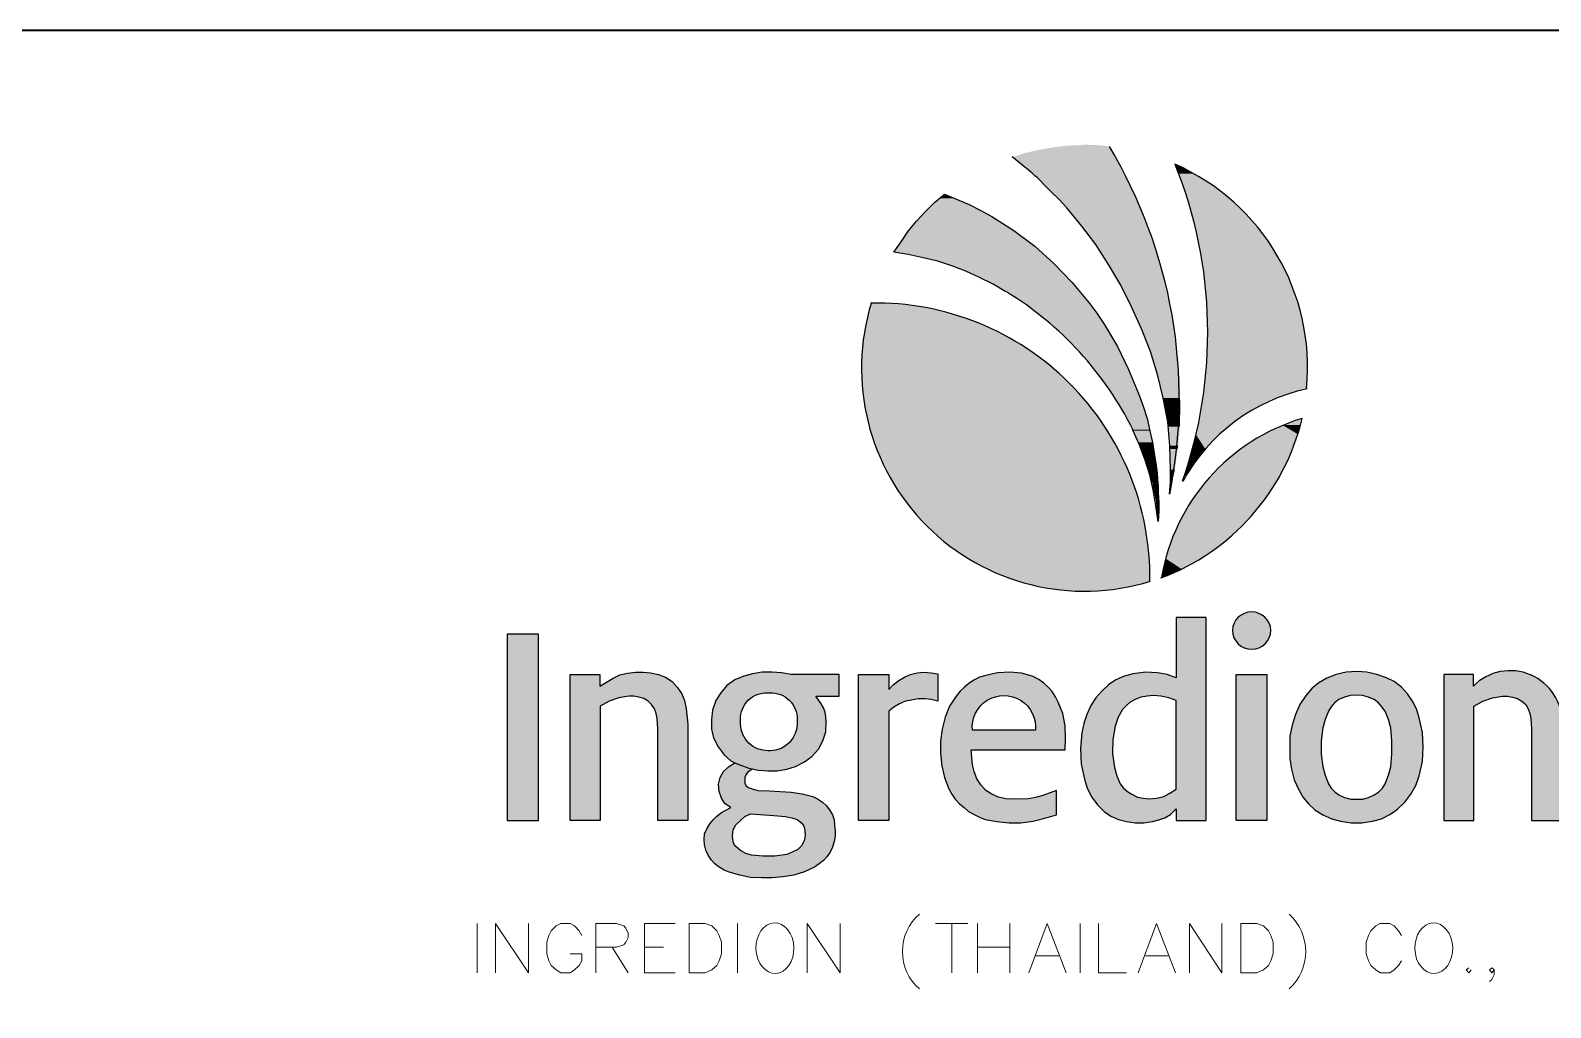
# Model space of a CAD drawing. Header units: millimetres. Extents: x 0 to 1031, y 0 to 726.
# Drawn here: x 300.3 to 600.7, y 533.1 to 726.2 of the extents above; entities that cross this region are included whole.
import ezdxf

# ---------------------------------------------------------------- set-up
doc = ezdxf.new("R2010")
doc.units = ezdxf.units.MM
doc.header["$LTSCALE"] = 6
doc.layers.add('PDF_Geometry', color=7, linetype='Continuous')
doc.layers.add('PDF_Solid Fills', color=7, linetype='Continuous', true_color=0xffffff)

msp = doc.modelspace()

# ---------------------------------------------------------------- hatches: boundary and pattern name
at = {"linetype": 'ByBlock'}
h = msp.add_hatch(color=0, dxfattribs=at)
h.dxf.hatch_style = 1
h.paths.add_polyline_path([(532.64, 610.17), (526.69, 610.17), (526.69, 598.26), (524.92, 598.92), (523.05, 599.25), (520.63, 599.36), (518.2, 599.03), (516.44, 598.59), (514.78, 597.82), (513.35, 596.83), (512.03, 595.62), (510.82, 594.29), (509.83, 592.75), (509.05, 590.99), (508.5, 589.22), (508.06, 587.35), (507.84, 584.26), (507.95, 581.18), (508.61, 578.2), (509.16, 576.44), (510.05, 574.68), (511.15, 573.13), (512.47, 571.81), (513.79, 570.93), (515.34, 570.27), (516.88, 569.83), (518.64, 569.61), (520.3, 569.61), (522.06, 569.83), (523.27, 570.16), (524.48, 570.6), (525.59, 571.26), (526.69, 572.36), (526.69, 570.05), (532.64, 570.05)])
h.paths.add_polyline_path([(515.67, 577.32), (515.01, 578.86), (514.56, 580.52), (514.12, 583.27), (514.23, 586.03), (514.67, 588.67), (515.23, 590.44), (516.11, 591.98), (516.88, 592.75), (517.65, 593.41), (518.64, 593.96), (519.74, 594.4), (520.96, 594.62), (522.17, 594.73), (523.71, 594.62), (525.26, 594.29), (526.69, 593.74), (526.69, 576.22), (525.48, 575.45), (524.26, 574.79), (522.83, 574.45), (521.4, 574.34), (520.19, 574.45), (519.08, 574.68), (517.98, 575.23), (517.1, 575.78), (516.33, 576.44)], flags=16)
h = msp.add_hatch(color=0, dxfattribs=at)
h.dxf.hatch_style = 1
h.paths.add_polyline_path([(545.43, 607.63, 0.956627), (537.82, 607.63, 0.985612)])
h = msp.add_hatch(color=0, dxfattribs=at)
h.dxf.hatch_style = 1
h.paths.add_polyline_path([(394.54, 606.86), (394.54, 570.05), (400.71, 570.05), (400.71, 606.86)])
h = msp.add_hatch(color=0, dxfattribs=at)
h.dxf.hatch_style = 1
h.paths.add_polyline_path([(419.56, 594.62), (420.55, 594.4), (421.54, 594.18), (422.42, 593.63), (423.08, 592.97), (423.63, 592.09), (423.97, 591.21), (424.19, 590.22), (424.3, 588.23), (424.3, 570.05), (430.25, 570.05), (430.25, 589.11), (429.92, 592.2), (429.59, 593.74), (429.04, 595.07), (428.15, 596.39), (427.16, 597.49), (425.84, 598.37), (424.41, 598.92), (422.86, 599.25), (421.43, 599.36), (419.89, 599.36), (418.34, 599.14), (416.8, 598.81), (415.48, 598.15), (412.83, 596.61), (412.83, 598.92), (406.99, 598.92), (406.99, 570.05), (412.94, 570.05), (412.94, 592.64), (414.71, 593.63), (416.58, 594.29), (418.56, 594.62)])
h = msp.add_hatch(color=0, dxfattribs=at)
h.dxf.hatch_style = 1
h.paths.add_polyline_path([(450.64, 598.92), (448.76, 599.25), (446.89, 599.36), (444.91, 599.36), (443.03, 599.03), (441.27, 598.59), (439.51, 597.82), (437.96, 596.72), (436.75, 595.29), (435.76, 593.74), (435.1, 591.87), (434.88, 590), (434.88, 588.12), (435.32, 586.36), (436.2, 584.59), (437.41, 583.05), (438.73, 581.84), (439.55, 581.43), (439.62, 581.4), (440.5, 581.07), (442.26, 580.41), (442.98, 580.24), (444.14, 579.97), (446.01, 579.86), (447.88, 579.86), (449.76, 580.19), (451.52, 580.74), (453.28, 581.62), (454.72, 582.72), (456.04, 584.15), (456.92, 585.81), (457.47, 587.57), (457.58, 589.55), (457.47, 590.44), (457.36, 591.43), (457.03, 592.31), (456.59, 593.08), (455.49, 594.62), (460.12, 594.62), (460.12, 598.92)])
h.paths.add_polyline_path([(442.26, 580.41), (440.5, 581.07), (439.62, 581.4), (439.55, 581.43), (438.29, 580.63), (437.3, 579.75), (436.64, 578.53), (436.31, 577.21), (436.42, 575.78), (436.86, 574.45), (437.19, 573.9), (437.63, 573.35), (438.73, 572.58), (436.86, 571.59), (435.98, 570.93), (435.21, 570.16), (434.55, 569.38), (434, 568.39), (433.55, 567.4), (433.44, 566.3), (433.55, 565.2), (433.77, 564.2), (434.22, 563.21), (434.88, 562.22), (435.54, 561.45), (436.42, 560.79), (437.41, 560.24), (438.4, 559.8), (440.5, 559.24), (442.59, 558.8), (444.8, 558.69), (446.89, 558.69), (449.1, 558.91), (451.19, 559.24), (453.28, 559.91), (455.27, 560.79), (456.15, 561.45), (457.03, 562.11), (457.69, 562.88), (458.35, 563.76), (458.79, 564.76), (459.12, 565.86), (459.35, 566.85), (459.35, 567.95), (459.24, 569.05), (459.12, 570.16), (458.79, 571.15), (458.24, 572.14), (457.58, 573.02), (456.81, 573.68), (455.82, 574.34), (454.94, 574.79), (452.84, 575.34), (450.64, 575.67), (446.34, 575.89), (444.14, 576), (443.14, 576.22), (442.15, 576.55), (441.71, 576.99), (441.49, 577.43), (441.49, 577.98), (441.49, 578.53), (441.71, 579.08), (442.04, 579.52), (442.98, 580.24)])
h.paths.add_polyline_path([(446.45, 595.29, -0.428199), (451.85, 590), (451.85, 589.33, -0.411522), (446.56, 583.82), (446.12, 583.82, -0.411522), (440.61, 589.11), (440.61, 590, -0.428112), (446.01, 595.29)], flags=16)
h.paths.add_polyline_path([(442.59, 571.37), (447.22, 571.04), (449.54, 570.82), (450.75, 570.6), (451.85, 570.27), (452.73, 569.49), (453.06, 569.05), (453.28, 568.5), (453.39, 567.29), (453.28, 566.19), (452.73, 565.09), (451.96, 564.31), (450.86, 563.76), (449.76, 563.32), (447.44, 562.99), (445.13, 562.99), (442.81, 563.21), (441.71, 563.54), (440.61, 564.09), (439.73, 564.87), (439.4, 565.31), (439.18, 565.86), (439.07, 566.96), (439.18, 568.17), (439.73, 569.16), (440.61, 570.05), (441.49, 570.82)], flags=16)
h = msp.add_hatch(color=0, dxfattribs=at)
h.dxf.hatch_style = 1
h.paths.add_polyline_path([(469.93, 598.92), (463.97, 598.92), (463.97, 570.05), (469.93, 570.05), (469.93, 591.65), (470.92, 592.42), (472.02, 593.08), (473.23, 593.63), (474.45, 593.85), (475.77, 594.07), (477.09, 594.07), (478.3, 593.96), (479.63, 593.63), (479.63, 599.03), (478.3, 599.25), (476.87, 599.36), (475.55, 599.25), (474.22, 598.92), (473.01, 598.37), (471.91, 597.71), (470.81, 596.83), (469.93, 595.95)])
h = msp.add_hatch(color=0, dxfattribs=at)
h.dxf.hatch_style = 1
h.paths.add_polyline_path([(486.24, 584.04), (504.76, 584.04), (504.87, 586.36), (504.76, 588.78), (504.31, 591.21), (503.43, 593.41), (502.88, 594.51), (502.22, 595.51), (501.45, 596.39), (500.57, 597.16), (499.57, 597.93), (498.47, 598.48), (497.37, 598.81), (496.16, 599.14), (493.84, 599.36), (491.42, 599.25), (489.1, 598.7), (487.89, 598.37), (486.9, 597.82), (485.8, 597.16), (484.92, 596.39), (484.03, 595.62), (483.26, 594.62), (481.94, 592.64), (481.06, 590.44), (480.51, 588.12), (480.18, 585.7), (480.18, 583.27), (480.4, 580.85), (480.95, 578.53), (481.83, 576.33), (482.38, 575.23), (483.04, 574.23), (483.92, 573.35), (484.81, 572.58), (485.69, 571.81), (486.79, 571.26), (487.89, 570.71), (488.99, 570.27), (491.31, 569.83), (493.73, 569.61), (496.05, 569.61), (498.47, 569.94), (500.79, 570.49), (503.1, 571.15), (503.1, 576), (500.35, 575.01), (498.91, 574.56), (497.48, 574.34), (494.5, 574.23), (493.07, 574.34), (491.64, 574.68), (490.32, 575.23), (489.1, 576), (488.11, 577.1), (487.34, 578.31), (486.79, 579.75), (486.46, 581.07)])
h.paths.add_polyline_path([(498.91, 587.9), (486.46, 587.9, -1.09832)], flags=16)
h = msp.add_hatch(color=0, dxfattribs=at)
h.dxf.hatch_style = 1
h.paths.add_polyline_path([(538.59, 570.05), (544.65, 570.05), (544.65, 598.92), (538.59, 598.92)])
h = msp.add_hatch(color=0, dxfattribs=at)
h.dxf.hatch_style = 1
h.paths.add_polyline_path([(562.4, 599.47), (560.3, 599.36), (558.32, 598.92), (556.45, 598.15), (554.9, 597.27), (553.58, 596.17), (552.37, 594.84), (551.16, 592.97), (550.28, 590.99), (549.61, 588.89), (549.17, 586.69), (549.17, 584.48), (549.17, 582.28), (549.5, 580.19), (550.05, 578.09), (550.94, 576.11), (551.82, 574.56), (552.92, 573.24), (554.13, 572.14), (555.68, 571.15), (557.44, 570.38), (559.2, 569.94), (561.3, 569.61), (563.39, 569.61), (565.49, 569.94), (567.25, 570.38), (568.9, 571.26), (570.44, 572.25), (571.88, 573.68), (573.09, 575.23), (574.08, 576.99), (574.74, 578.86), (575.4, 581.73), (575.51, 584.59), (575.4, 587.46), (574.74, 590.33), (574.19, 592.09), (573.42, 593.63), (572.43, 595.07), (571.22, 596.39), (569.78, 597.49), (568.24, 598.26), (566.37, 598.92), (564.38, 599.36)])
h.paths.add_polyline_path([(585.43, 596.61), (585.43, 598.92), (579.59, 598.92), (579.59, 570.05), (585.54, 570.05), (585.54, 592.64), (587.31, 593.63), (589.18, 594.29), (591.17, 594.62), (592.16, 594.62), (593.15, 594.4), (594.14, 594.18), (595.02, 593.63), (595.79, 592.97), (596.24, 592.09), (596.57, 591.21), (596.79, 590.22), (596.9, 588.23), (596.9, 570.05), (602.96, 570.05), (602.96, 589.11, 0.681597)])
h.paths.add_polyline_path([(563.61, 574.23), (562.4, 574.23), (561.19, 574.23), (559.97, 574.56), (558.87, 575.12), (558.1, 575.67), (557.33, 576.44), (556.78, 577.32), (556.12, 578.97), (555.68, 580.63), (555.35, 583.16), (555.35, 585.81), (555.68, 588.34), (556.12, 590), (556.78, 591.65), (557.33, 592.53), (557.99, 593.3), (558.87, 593.96), (559.97, 594.4), (561.08, 594.73), (562.29, 594.84), (563.5, 594.73), (564.71, 594.4), (565.82, 593.96), (566.7, 593.3), (567.36, 592.53), (568.02, 591.65), (568.68, 590), (569.12, 588.34), (569.34, 585.81), (569.34, 583.16), (569.12, 580.63), (568.68, 578.97), (568.02, 577.32), (567.47, 576.44), (566.7, 575.67), (565.82, 575.12), (564.71, 574.56)], flags=16)

# ---------------------------------------------------------------- linework, layer by layer
at = {"layer": 'PDF_Geometry', "lineweight": 35}
msp.add_lwpolyline([(0, 0), (1030.82, 0), (1030.82, 726.22), (0, 726.22)], close=True, dxfattribs=at)
at = {"layer": 'PDF_Geometry', "color": 70, "lineweight": 25, "true_color": 0x77ef00}
for points in [[(513.46, 703.3, -0.186417), (525.37, 634.52), (525.59, 636.95), (525.59, 639.37), (525.48, 644.11), (525.04, 648.85), (524.15, 653.59), (523.05, 658.22), (521.62, 662.74), (519.85, 667.26), (517.87, 671.56), (515.78, 675.85), (513.35, 679.93), (510.82, 683.9), (508.06, 687.54), (505.09, 691.18), (503.54, 692.83), (502.11, 694.26), (500.79, 695.58), (499.69, 696.69), (499.24, 697.13), (498.8, 697.46), (498.25, 698.01), (497.48, 698.67), (496.49, 699.44), (494.28, 701.21)], [(552.48, 655.46, 0.323058), (526.47, 699.77, -0.181122), (527.9, 637.06)], [(521.51, 617.33, 0.423423), (466.4, 672.33), (466.51, 672.44, 0.602833), (521.62, 617.33)], [(523.71, 617.99, 0.250268), (551.6, 649.51, 0.285358), (523.82, 618.1)]]:
    msp.add_lwpolyline(points, format="xyb", dxfattribs=at)
msp.add_lwpolyline([(493.07, 674.53), (490.54, 676.08), (487.89, 677.4), (485.14, 678.61), (482.38, 679.71), (479.63, 680.59), (476.76, 681.26), (473.78, 681.92), (470.92, 682.36), (472.35, 684.45), (473.78, 686.55), (475.44, 688.53), (477.2, 690.4), (478.96, 692.17), (480.95, 693.82), (485.8, 691.84), (488.11, 690.62), (490.32, 689.41), (494.62, 686.66), (498.8, 683.57), (502.55, 680.15), (506.19, 676.41), (509.49, 672.44), (511.04, 670.34), (512.47, 668.14), (515.12, 663.73), (517.32, 659.21), (519.3, 654.47), (520.19, 651.94), (520.96, 649.51), (521.51, 647.09), (522.06, 644.77), (522.39, 642.68), (522.72, 640.7), (522.94, 638.71), (523.05, 637.5), (523.16, 636.18), (523.16, 634.74), (523.27, 632.98), (523.27, 631.22), (523.16, 629.12), (522.72, 632.21), (522.17, 635.41), (521.51, 638.38), (520.52, 641.47), (519.41, 644.44), (518.09, 647.31)], dxfattribs=at)
at = {"layer": 'PDF_Geometry'}
for points in [[(532.64, 610.17), (526.69, 610.17), (526.69, 598.26), (524.92, 598.92), (523.05, 599.25), (520.63, 599.36), (518.2, 599.03), (516.44, 598.59), (514.78, 597.82), (513.35, 596.83), (512.03, 595.62), (510.82, 594.29), (509.83, 592.75), (509.05, 590.99), (508.5, 589.22), (508.06, 587.35), (507.84, 584.26), (507.95, 581.18), (508.61, 578.2), (509.16, 576.44), (510.05, 574.68), (511.15, 573.13), (512.47, 571.81), (513.79, 570.93), (515.34, 570.27), (516.88, 569.83), (518.64, 569.61), (520.3, 569.61), (522.06, 569.83), (523.27, 570.16), (524.48, 570.6), (525.59, 571.26), (526.69, 572.36), (526.69, 570.05), (532.64, 570.05)], [(394.54, 606.86), (394.54, 570.05), (400.71, 570.05), (400.71, 606.86)], [(406.99, 570.05), (406.99, 598.92), (412.83, 598.92), (412.83, 596.61), (415.48, 598.15), (416.8, 598.81), (418.34, 599.14), (419.89, 599.36), (421.43, 599.36), (422.86, 599.25), (424.41, 598.92), (425.84, 598.37), (427.16, 597.49), (428.15, 596.39), (429.04, 595.07), (429.59, 593.74), (429.92, 592.2), (430.25, 589.11), (430.25, 570.05), (424.3, 570.05), (424.3, 588.23), (424.19, 590.22), (423.97, 591.21), (423.63, 592.09), (423.08, 592.97), (422.42, 593.63), (421.54, 594.18), (420.55, 594.4), (419.56, 594.62), (418.56, 594.62), (416.58, 594.29), (414.71, 593.63), (412.94, 592.64), (412.94, 570.05)], [(450.64, 598.92), (448.76, 599.25), (446.89, 599.36), (444.91, 599.36), (443.03, 599.03), (441.27, 598.59), (439.51, 597.82), (437.96, 596.72), (436.75, 595.29), (435.76, 593.74), (435.1, 591.87), (434.88, 590), (434.88, 588.12), (435.32, 586.36), (436.2, 584.59), (437.41, 583.05), (438.73, 581.84), (439.62, 581.4), (440.5, 581.07), (442.26, 580.41), (444.14, 579.97), (446.01, 579.86), (447.88, 579.86), (449.76, 580.19), (451.52, 580.74), (453.28, 581.62), (454.72, 582.72), (456.04, 584.15), (456.92, 585.81), (457.47, 587.57), (457.58, 589.55), (457.47, 590.44), (457.36, 591.43), (457.03, 592.31), (456.59, 593.08), (455.49, 594.62), (460.12, 594.62), (460.12, 598.92)], [(469.93, 598.92), (469.93, 595.95), (470.81, 596.83), (471.91, 597.71), (473.01, 598.37), (474.22, 598.92), (475.55, 599.25), (476.87, 599.36), (478.3, 599.25), (479.63, 599.03), (479.63, 593.63), (478.3, 593.96), (477.09, 594.07), (475.77, 594.07), (474.45, 593.85), (473.23, 593.63), (472.02, 593.08), (470.92, 592.42), (469.93, 591.65), (469.93, 570.05), (463.97, 570.05), (463.97, 598.92)], [(486.24, 584.04), (504.76, 584.04), (504.87, 586.36), (504.76, 588.78), (504.31, 591.21), (503.43, 593.41), (502.88, 594.51), (502.22, 595.51), (501.45, 596.39), (500.57, 597.16), (499.57, 597.93), (498.47, 598.48), (497.37, 598.81), (496.16, 599.14), (493.84, 599.36), (491.42, 599.25), (489.1, 598.7), (487.89, 598.37), (486.9, 597.82), (485.8, 597.16), (484.92, 596.39), (484.03, 595.62), (483.26, 594.62), (481.94, 592.64), (481.06, 590.44), (480.51, 588.12), (480.18, 585.7), (480.18, 583.27), (480.4, 580.85), (480.95, 578.53), (481.83, 576.33), (482.38, 575.23), (483.04, 574.23), (483.92, 573.35), (484.81, 572.58), (485.69, 571.81), (486.79, 571.26), (487.89, 570.71), (488.99, 570.27), (491.31, 569.83), (493.73, 569.61), (496.05, 569.61), (498.47, 569.94), (500.79, 570.49), (503.1, 571.15), (503.1, 576), (500.35, 575.01), (498.91, 574.56), (497.48, 574.34), (494.5, 574.23), (493.07, 574.34), (491.64, 574.68), (490.32, 575.23), (489.1, 576), (488.11, 577.1), (487.34, 578.31), (486.79, 579.75), (486.46, 581.07)], [(538.59, 570.05), (538.59, 598.92), (544.65, 598.92), (544.65, 570.05)], [(562.4, 599.47), (560.3, 599.36), (558.32, 598.92), (556.45, 598.15), (554.9, 597.27), (553.58, 596.17), (552.37, 594.84), (551.16, 592.97), (550.28, 590.99), (549.61, 588.89), (549.17, 586.69), (549.17, 584.48), (549.17, 582.28), (549.5, 580.19), (550.05, 578.09), (550.94, 576.11), (551.82, 574.56), (552.92, 573.24), (554.13, 572.14), (555.68, 571.15), (557.44, 570.38), (559.2, 569.94), (561.3, 569.61), (563.39, 569.61), (565.49, 569.94), (567.25, 570.38), (568.9, 571.26), (570.44, 572.25), (571.88, 573.68), (573.09, 575.23), (574.08, 576.99), (574.74, 578.86), (575.4, 581.73), (575.51, 584.59), (575.4, 587.46), (574.74, 590.33), (574.19, 592.09), (573.42, 593.63), (572.43, 595.07), (571.22, 596.39), (569.78, 597.49), (568.24, 598.26), (566.37, 598.92), (564.38, 599.36)], [(515.67, 577.32), (516.33, 576.44), (517.1, 575.78), (517.98, 575.23), (519.08, 574.68), (520.19, 574.45), (521.4, 574.34), (522.83, 574.45), (524.26, 574.79), (525.48, 575.45), (526.69, 576.22), (526.69, 593.74), (525.26, 594.29), (523.71, 594.62), (522.17, 594.73), (520.96, 594.62), (519.74, 594.4), (518.64, 593.96), (517.65, 593.41), (516.88, 592.75), (516.11, 591.98), (515.23, 590.44), (514.67, 588.67), (514.23, 586.03), (514.12, 583.27), (514.56, 580.52), (515.01, 578.86)], [(562.29, 594.84), (561.08, 594.73), (559.97, 594.4), (558.87, 593.96), (557.99, 593.3), (557.33, 592.53), (556.78, 591.65), (556.12, 590), (555.68, 588.34), (555.35, 585.81), (555.35, 583.16), (555.68, 580.63), (556.12, 578.97), (556.78, 577.32), (557.33, 576.44), (558.1, 575.67), (558.87, 575.12), (559.97, 574.56), (561.19, 574.23), (562.4, 574.23), (563.61, 574.23), (564.71, 574.56), (565.82, 575.12), (566.7, 575.67), (567.47, 576.44), (568.02, 577.32), (568.68, 578.97), (569.12, 580.63), (569.34, 583.16), (569.34, 585.81), (569.12, 588.34), (568.68, 590), (568.02, 591.65), (567.36, 592.53), (566.7, 593.3), (565.82, 593.96), (564.71, 594.4), (563.5, 594.73)], [(442.59, 571.37), (447.22, 571.04), (449.54, 570.82), (450.75, 570.6), (451.85, 570.27), (452.73, 569.49), (453.06, 569.05), (453.28, 568.5), (453.39, 567.29), (453.28, 566.19), (452.73, 565.09), (451.96, 564.31), (450.86, 563.76), (449.76, 563.32), (447.44, 562.99), (445.13, 562.99), (442.81, 563.21), (441.71, 563.54), (440.61, 564.09), (439.73, 564.87), (439.4, 565.31), (439.18, 565.86), (439.07, 566.96), (439.18, 568.17), (439.73, 569.16), (440.61, 570.05), (441.49, 570.82)]]:
    msp.add_lwpolyline(points, close=True, dxfattribs=at)
for points in [[(545.43, 607.63, 0.956627), (537.82, 607.63, 0.985612)], [(585.43, 596.61), (585.43, 598.92), (579.59, 598.92), (579.59, 570.05), (585.54, 570.05), (585.54, 592.64), (587.31, 593.63), (589.18, 594.29), (591.17, 594.62), (592.16, 594.62), (593.15, 594.4), (594.14, 594.18), (595.02, 593.63), (595.79, 592.97), (596.24, 592.09), (596.57, 591.21), (596.79, 590.22), (596.9, 588.23), (596.9, 570.05), (602.96, 570.05), (602.96, 589.11, 0.681597)], [(446.45, 595.29, -0.428199), (451.85, 590), (451.85, 589.33, -0.411522), (446.56, 583.82), (446.12, 583.82, -0.411522), (440.61, 589.11), (440.61, 590, -0.428112), (446.01, 595.29)], [(498.91, 587.9), (486.46, 587.9, -1.09832)]]:
    msp.add_lwpolyline(points, format="xyb", close=True, dxfattribs=at)
msp.add_lwpolyline([(442.98, 580.24), (442.04, 579.52), (441.71, 579.08), (441.49, 578.53), (441.49, 577.98), (441.49, 577.43), (441.71, 576.99), (442.15, 576.55), (443.14, 576.22), (444.14, 576), (446.34, 575.89), (450.64, 575.67), (452.84, 575.34), (454.94, 574.79), (455.82, 574.34), (456.81, 573.68), (457.58, 573.02), (458.24, 572.14), (458.79, 571.15), (459.12, 570.16), (459.24, 569.05), (459.35, 567.95), (459.35, 566.85), (459.12, 565.86), (458.79, 564.76), (458.35, 563.76), (457.69, 562.88), (457.03, 562.11), (456.15, 561.45), (455.27, 560.79), (453.28, 559.91), (451.19, 559.24), (449.1, 558.91), (446.89, 558.69), (444.8, 558.69), (442.59, 558.8), (440.5, 559.24), (438.4, 559.8), (437.41, 560.24), (436.42, 560.79), (435.54, 561.45), (434.88, 562.22), (434.22, 563.21), (433.77, 564.2), (433.55, 565.2), (433.44, 566.3), (433.55, 567.4), (434, 568.39), (434.55, 569.38), (435.21, 570.16), (435.98, 570.93), (436.86, 571.59), (438.73, 572.58), (437.63, 573.35), (437.19, 573.9), (436.86, 574.45), (436.42, 575.78), (436.31, 577.21), (436.64, 578.53), (437.3, 579.75), (438.29, 580.63), (439.55, 581.43)], dxfattribs=at)
at = {"layer": 'PDF_Geometry', "lineweight": 18}
for points in [[(388.59, 539.96), (388.59, 549.66)], [(392.22, 539.96), (392.22, 549.66), (398.73, 539.96), (398.73, 549.66)], [(409.31, 547.34), (408.76, 548.22), (407.87, 549.21), (406.99, 549.66), (405.12, 549.66), (404.24, 549.21), (403.24, 548.22), (402.8, 547.34), (402.36, 546.02), (402.36, 543.7), (402.8, 542.27), (403.24, 541.39), (404.24, 540.51), (405.12, 539.96), (406.99, 539.96), (407.87, 540.51), (408.76, 541.39), (409.31, 542.27), (409.31, 543.7), (406.99, 543.7)], [(412.06, 539.96), (412.06, 549.66), (416.14, 549.66), (417.57, 549.21), (418.01, 548.77), (418.45, 547.78), (418.45, 546.9), (418.01, 546.02), (417.57, 545.47), (416.14, 545.03), (412.06, 545.03)], [(427.71, 539.96), (421.65, 539.96), (421.65, 549.66), (427.71, 549.66)], [(440.06, 539.96), (440.06, 549.66)], [(453.83, 539.96), (453.83, 549.66), (460.34, 539.96), (460.34, 549.66)], [(479.18, 549.66), (485.58, 549.66)], [(482.38, 549.66), (482.38, 539.96)], [(487.45, 539.96), (487.45, 549.66)], [(493.84, 549.66), (493.84, 539.96)], [(497.59, 539.96), (501.23, 549.66), (504.98, 539.96)], [(507.73, 539.96), (507.73, 549.66)], [(511.37, 549.66), (511.37, 539.96), (516.88, 539.96)], [(519.19, 539.96), (522.83, 549.66), (526.58, 539.96)], [(529.33, 539.96), (529.33, 549.66), (535.73, 539.96), (535.73, 549.66)], [(571.22, 547.34), (570.67, 548.22), (569.78, 549.21), (568.9, 549.66), (567.03, 549.66), (566.15, 549.21), (565.15, 548.22), (564.71, 547.34), (564.27, 546.02), (564.27, 543.7), (564.71, 542.27), (565.15, 541.39), (566.15, 540.51), (567.03, 539.96), (568.9, 539.96), (569.78, 540.51), (570.67, 541.39), (571.22, 542.27)], [(415.26, 545.03), (418.45, 539.96)], [(421.65, 545.03), (425.4, 545.03)], [(487.45, 545.03), (493.84, 545.03)], [(498.91, 543.26), (503.54, 543.26)], [(520.63, 543.26), (525.15, 543.26)], [(584.55, 540.95), (584, 540.51), (584.55, 539.96), (584.99, 540.51)], [(589.51, 540.51), (589.07, 539.96), (588.63, 540.51), (589.07, 540.95), (589.51, 540.51), (589.51, 539.52), (589.07, 538.63), (588.63, 538.19)]]:
    msp.add_lwpolyline(points, dxfattribs=at)
for points in [[(430.47, 539.96), (430.47, 549.66), (433.66, 549.66), (434.99, 549.21), (435.98, 548.22), (436.42, 547.34), (436.86, 546.02), (436.86, 543.7), (436.42, 542.27), (435.98, 541.39), (434.99, 540.51), (433.66, 539.96)], [(539.47, 539.96), (539.47, 549.66), (542.67, 549.66), (543.99, 549.21), (544.98, 548.22), (545.43, 547.34), (545.87, 546.02), (545.87, 543.7), (545.43, 542.27), (544.98, 541.39), (543.99, 540.51), (542.67, 539.96)]]:
    msp.add_lwpolyline(points, close=True, dxfattribs=at)
at = {"layer": 'PDF_Geometry', "color": 70, "lineweight": 25, "true_color": 0x77ef00}
for centre, radius, start, end in [((458.77, 617.92), 66.25, 26.2288, 58.7084), ((560.29, 619.36), 36.81, 102.0704, 151.2572)]:
    msp.add_arc(centre, radius, start, end, dxfattribs=at)
at = {"layer": 'PDF_Geometry', "lineweight": 18}
for centre, radius, start, end in [((482.46, 544.14), 9.82, 131.2464, 228.7536), ((542.25, 544.14), 10.05, 312.6849, 47.3151)]:
    msp.add_arc(centre, radius, start, end, dxfattribs=at)
for centre in [(447.44, 544.8), (577.61, 544.8)]:
    msp.add_ellipse(centre, major_axis=(-0.09, 4.99), ratio=0.75006, start_param=0.213922, end_param=6.497107, dxfattribs=at)
at = {"layer": 'PDF_Solid Fills', "color": 70, "true_color": 0x77ef00, "transparency": 33554559}
for points in [[(501.56, 702.97), (513.9, 702.53), (499.24, 702.53)], [(503.87, 703.3), (513.68, 702.97), (501.56, 702.97)], [(501.56, 702.97), (513.68, 702.97), (513.9, 702.53)], [(503.87, 703.3), (513.46, 703.3), (513.68, 702.97)], [(506.3, 703.52), (513.46, 703.3), (503.98, 703.3)], [(506.3, 703.52), (511.48, 703.52), (513.46, 703.3)], [(508.72, 703.63), (511.15, 703.52), (507.07, 703.52)], [(494.28, 701.21), (515.67, 699.44), (496.49, 699.44)], [(494.28, 701.21), (514.67, 701.21), (515.67, 699.44)], [(496.82, 701.98), (514.67, 701.21), (494.5, 701.21)], [(499.24, 702.53), (514.23, 701.98), (496.82, 701.98)], [(496.82, 701.98), (514.23, 701.98), (514.67, 701.21)], [(499.24, 702.53), (513.9, 702.53), (514.23, 701.98)], [(496.6, 699.44), (516.11, 698.67), (497.48, 698.67)], [(496.6, 699.44), (515.67, 699.44), (516.11, 698.67)], [(497.48, 698.67), (516.44, 698.01), (498.25, 698.01)], [(497.48, 698.67), (516.11, 698.67), (516.44, 698.01)], [(498.25, 698.01), (516.66, 697.46), (498.8, 697.46)], [(498.25, 698.01), (516.44, 698.01), (516.66, 697.46)], [(498.8, 697.46), (516.77, 697.13), (499.24, 697.13)], [(498.8, 697.46), (516.66, 697.46), (516.77, 697.13)], [(499.24, 697.13), (517.1, 696.69), (499.69, 696.69)], [(499.24, 697.13), (516.77, 697.13), (517.1, 696.69)], [(526.47, 699.77), (527.13, 699.44), (526.58, 699.44)], [(526.58, 699.44), (530.22, 697.9), (527.13, 697.9)], [(526.58, 699.44), (527.13, 699.44), (530.22, 697.9)], [(527.13, 697.9), (533.74, 695.69), (527.9, 695.69)], [(527.13, 697.9), (530.22, 697.9), (533.74, 695.69)], [(480.95, 693.82), (482.71, 693.05), (480.18, 693.05)], [(499.69, 696.69), (517.54, 695.58), (500.79, 695.58)], [(499.69, 696.69), (517.1, 696.69), (517.54, 695.58)], [(500.79, 695.58), (517.65, 695.47), (501.01, 695.47)], [(500.79, 695.58), (517.54, 695.58), (517.65, 695.47)], [(501.01, 695.47), (518.2, 694.26), (502.11, 694.26)], [(501.01, 695.47), (517.65, 695.47), (518.2, 694.26)], [(502.11, 694.26), (518.86, 692.83), (503.54, 692.83)], [(502.11, 694.26), (518.2, 694.26), (518.86, 692.83)], [(527.9, 695.69), (535.51, 694.37), (528.45, 694.37)], [(527.9, 695.69), (533.74, 695.69), (535.51, 694.37)], [(528.45, 694.37), (537.16, 693.05), (528.78, 693.05)], [(528.45, 694.37), (535.51, 694.37), (537.16, 693.05)], [(478.08, 691.29), (488.11, 690.62), (477.42, 690.62)], [(478.63, 691.84), (486.79, 691.29), (478.08, 691.29)], [(478.08, 691.29), (486.79, 691.29), (488.11, 690.62)], [(480.18, 693.05), (485.8, 691.84), (478.63, 691.84)], [(478.63, 691.84), (485.8, 691.84), (486.79, 691.29)], [(480.18, 693.05), (482.71, 693.05), (485.8, 691.84)], [(503.54, 692.83), (519.52, 691.4), (504.87, 691.4)], [(503.54, 692.83), (518.86, 692.83), (519.52, 691.4)], [(504.87, 691.4), (519.52, 691.18), (505.09, 691.18)], [(504.87, 691.4), (519.52, 691.4), (519.52, 691.18)], [(505.09, 691.18), (520.96, 687.54), (508.06, 687.54)], [(505.09, 691.18), (519.52, 691.18), (520.96, 687.54)], [(528.78, 693.05), (540.25, 690.18), (529.66, 690.18)], [(528.78, 693.05), (537.16, 693.05), (540.25, 690.18)], [(475.44, 688.53), (494.62, 686.66), (473.89, 686.66)], [(476.21, 689.41), (491.64, 688.53), (475.44, 688.53)], [(475.44, 688.53), (491.64, 688.53), (494.62, 686.66)], [(477.42, 690.62), (490.32, 689.41), (476.21, 689.41)], [(476.21, 689.41), (490.32, 689.41), (491.64, 688.53)], [(477.42, 690.62), (488.11, 690.62), (490.32, 689.41)], [(529.66, 690.18), (541.57, 688.75), (530.11, 688.75)], [(529.66, 690.18), (540.25, 690.18), (541.57, 688.75)], [(530.11, 688.75), (543, 687.1), (530.44, 687.1)], [(530.11, 688.75), (541.57, 688.75), (543, 687.1)], [(473.01, 685.55), (498.8, 683.57), (471.69, 683.57)], [(473.89, 686.66), (496.05, 685.55), (473.01, 685.55)], [(473.01, 685.55), (496.05, 685.55), (498.8, 683.57)], [(473.89, 686.66), (494.62, 686.66), (496.05, 685.55)], [(508.06, 687.54), (521.07, 687.21), (508.28, 687.21)], [(508.06, 687.54), (520.96, 687.54), (521.07, 687.21)], [(508.28, 687.21), (522.28, 683.9), (510.82, 683.9)], [(508.28, 687.21), (521.07, 687.21), (522.28, 683.9)], [(530.44, 687.1), (545.54, 683.68), (531.21, 683.68)], [(530.44, 687.1), (543, 687.1), (545.54, 683.68)], [(471.69, 683.57), (500.13, 682.36), (470.92, 682.36)], [(470.92, 682.36), (500.9, 681.59), (475.66, 681.59)], [(470.92, 682.36), (500.13, 682.36), (500.9, 681.59)], [(471.69, 683.57), (498.8, 683.57), (500.13, 682.36)], [(510.82, 683.9), (522.5, 683.02), (511.37, 683.02)], [(510.82, 683.9), (522.28, 683.9), (522.5, 683.02)], [(511.37, 683.02), (523.49, 679.93), (513.35, 679.93)], [(511.37, 683.02), (522.5, 683.02), (523.49, 679.93)], [(531.21, 683.68), (545.87, 683.02), (531.32, 683.02)], [(531.21, 683.68), (545.54, 683.68), (545.87, 683.02)], [(531.32, 683.02), (547.63, 680.04), (531.87, 680.04)], [(531.32, 683.02), (545.87, 683.02), (547.63, 680.04)], [(475.66, 681.59), (502.22, 680.48), (480.18, 680.48)], [(475.66, 681.59), (500.9, 681.59), (502.22, 680.48)], [(480.18, 680.48), (502.55, 680.15), (481.06, 680.15)], [(480.18, 680.48), (502.22, 680.48), (502.55, 680.15)], [(481.06, 680.15), (503.76, 678.83), (484.7, 678.83)], [(481.06, 680.15), (502.55, 680.15), (503.76, 678.83)], [(484.7, 678.83), (505.64, 676.96), (488.99, 676.96)], [(484.7, 678.83), (503.76, 678.83), (505.64, 676.96)], [(513.35, 679.93), (523.82, 678.83), (514.01, 678.83)], [(513.35, 679.93), (523.49, 679.93), (523.82, 678.83)], [(514.01, 678.83), (524.59, 675.85), (515.78, 675.85)], [(514.01, 678.83), (523.82, 678.83), (524.59, 675.85)], [(531.87, 680.04), (548.95, 677.29), (532.2, 677.29)], [(531.87, 680.04), (547.63, 680.04), (548.95, 677.29)], [(488.99, 676.96), (506.19, 676.41), (489.88, 676.41)], [(488.99, 676.96), (505.64, 676.96), (506.19, 676.41)], [(489.88, 676.41), (507.62, 674.64), (493.18, 674.64)], [(489.88, 676.41), (506.19, 676.41), (507.62, 674.64)], [(515.78, 675.85), (524.92, 674.42), (516.44, 674.42)], [(515.78, 675.85), (524.59, 675.85), (524.92, 674.42)], [(532.2, 677.29), (549.39, 676.19), (532.31, 676.19)], [(532.2, 677.29), (548.95, 677.29), (549.39, 676.19)], [(532.31, 676.19), (550.83, 672.22), (532.75, 672.22)], [(532.31, 676.19), (549.39, 676.19), (550.83, 672.22)], [(493.18, 674.64), (509.49, 672.44), (496.49, 672.44)], [(493.18, 674.64), (507.62, 674.64), (509.49, 672.44)], [(516.44, 674.42), (525.48, 671.56), (517.87, 671.56)], [(516.44, 674.42), (524.92, 674.42), (525.48, 671.56)], [(466.07, 670.67), (485.47, 669.24), (465.63, 669.24)], [(466.29, 671.67), (480.84, 670.67), (466.07, 670.67)], [(466.07, 670.67), (480.84, 670.67), (485.47, 669.24)], [(466.4, 672.22), (476.1, 671.67), (466.29, 671.67)], [(466.29, 671.67), (476.1, 671.67), (480.84, 670.67)], [(466.51, 672.44), (470.26, 672.33), (466.4, 672.33)], [(466.4, 672.33), (471.36, 672.22), (466.4, 672.22)], [(466.4, 672.33), (470.26, 672.33), (471.36, 672.22)], [(466.4, 672.22), (471.36, 672.22), (476.1, 671.67)], [(496.49, 672.44), (509.83, 672.11), (497.04, 672.11)], [(496.49, 672.44), (509.49, 672.44), (509.83, 672.11)], [(497.04, 672.11), (511.04, 670.34), (499.35, 670.34)], [(497.04, 672.11), (509.83, 672.11), (511.04, 670.34)], [(499.35, 670.34), (511.81, 669.24), (500.79, 669.24)], [(499.35, 670.34), (511.04, 670.34), (511.81, 669.24)], [(517.87, 671.56), (525.81, 670.12), (518.53, 670.12)], [(517.87, 671.56), (525.48, 671.56), (525.81, 670.12)], [(518.53, 670.12), (526.25, 667.26), (519.85, 667.26)], [(518.53, 670.12), (525.81, 670.12), (526.25, 667.26)], [(532.75, 672.22), (551.05, 671.45), (532.75, 671.45)], [(532.75, 672.22), (550.83, 672.22), (551.05, 671.45)], [(532.75, 671.45), (551.82, 668.14), (532.86, 668.14)], [(532.75, 671.45), (551.05, 671.45), (551.82, 668.14)], [(465.3, 667.48), (494.17, 665.27), (464.97, 665.27)], [(465.41, 668.14), (489.99, 667.48), (465.3, 667.48)], [(465.3, 667.48), (489.99, 667.48), (494.17, 665.27)], [(465.63, 669.24), (488.33, 668.14), (465.41, 668.14)], [(465.41, 668.14), (488.33, 668.14), (489.99, 667.48)], [(465.63, 669.24), (485.47, 669.24), (488.33, 668.14)], [(500.79, 669.24), (512.47, 668.14), (502, 668.14)], [(500.79, 669.24), (511.81, 669.24), (512.47, 668.14)], [(502, 668.14), (513.68, 666.16), (504.31, 666.16)], [(502, 668.14), (512.47, 668.14), (513.68, 666.16)], [(519.85, 667.26), (526.58, 665.71), (520.41, 665.71)], [(519.85, 667.26), (526.25, 667.26), (526.58, 665.71)], [(532.86, 668.14), (552.26, 665.6), (532.86, 665.6)], [(532.86, 668.14), (551.82, 668.14), (552.26, 665.6)], [(464.75, 663.84), (498.25, 662.63), (464.64, 662.63)], [(464.97, 665.27), (496.49, 663.84), (464.75, 663.84)], [(464.75, 663.84), (496.49, 663.84), (498.25, 662.63)], [(464.97, 665.27), (494.17, 665.27), (496.49, 663.84)], [(504.31, 666.16), (515.12, 663.73), (506.63, 663.73)], [(504.31, 666.16), (513.68, 666.16), (515.12, 663.73)], [(520.41, 665.71), (526.91, 662.74), (521.62, 662.74)], [(520.41, 665.71), (526.58, 665.71), (526.91, 662.74)], [(532.86, 663.95), (552.7, 659.87), (532.64, 659.87)], [(532.86, 665.6), (552.48, 663.95), (532.86, 663.95)], [(532.86, 665.6), (552.26, 665.6), (552.48, 663.95)], [(532.86, 663.95), (552.48, 663.95), (552.7, 659.87)], [(464.64, 662.63), (502.11, 659.76), (464.53, 659.76)], [(464.64, 662.63), (498.25, 662.63), (502.11, 659.76)], [(506.63, 663.73), (515.56, 662.74), (507.62, 662.74)], [(506.63, 663.73), (515.12, 663.73), (515.56, 662.74)], [(507.62, 662.74), (517.32, 659.21), (510.71, 659.21)], [(507.62, 662.74), (515.56, 662.74), (517.32, 659.21)], [(521.62, 662.74), (527.13, 661.31), (522.06, 661.31)], [(521.62, 662.74), (526.91, 662.74), (527.13, 661.31)], [(522.06, 661.31), (527.35, 658.22), (523.05, 658.22)], [(522.06, 661.31), (527.13, 661.31), (527.35, 658.22)], [(464.53, 659.76), (502.44, 659.43), (464.53, 659.43)], [(464.53, 659.76), (502.11, 659.76), (502.44, 659.43)], [(464.53, 659.43), (505.64, 656.46), (464.64, 656.46)], [(464.53, 659.43), (502.44, 659.43), (505.64, 656.46)], [(510.71, 659.21), (518.97, 655.35), (513.46, 655.35)], [(510.71, 659.21), (517.43, 659.21), (518.97, 655.35)], [(523.05, 658.22), (527.46, 656.79), (523.38, 656.79)], [(523.05, 658.22), (527.35, 658.22), (527.46, 656.79)], [(532.64, 659.76), (552.48, 655.57), (532.2, 655.57)], [(532.64, 659.87), (552.7, 659.76), (532.64, 659.76)], [(532.64, 659.87), (552.7, 659.87), (552.7, 659.76)], [(532.64, 659.76), (552.7, 659.76), (552.48, 655.57)], [(464.64, 656.46), (506.85, 655.13), (464.75, 655.13)], [(464.64, 656.46), (505.64, 656.46), (506.85, 655.13)], [(464.75, 655.13), (508.94, 652.93), (465.08, 652.93)], [(464.75, 655.13), (506.85, 655.13), (508.94, 652.93)], [(513.46, 655.35), (519.3, 654.47), (514.12, 654.47)], [(513.46, 655.35), (518.97, 655.35), (519.3, 654.47)], [(523.38, 656.79), (527.46, 653.59), (524.15, 653.59)], [(523.38, 656.79), (527.46, 656.79), (527.46, 653.59)], [(532.2, 655.57), (548.73, 654.47), (532.09, 654.47)], [(532.2, 655.57), (552.48, 655.57), (548.73, 654.47)], [(465.08, 652.93), (510.49, 650.84), (465.41, 650.84)], [(465.08, 652.93), (508.94, 652.93), (510.49, 650.84)], [(514.12, 654.47), (520.19, 651.94), (515.67, 651.94)], [(514.12, 654.47), (519.3, 654.47), (520.19, 651.94)], [(515.67, 651.94), (520.3, 651.39), (516, 651.39)], [(515.67, 651.94), (520.19, 651.94), (520.3, 651.39)], [(524.15, 653.59), (527.57, 652.38), (524.37, 652.38)], [(524.15, 653.59), (527.46, 653.59), (527.57, 652.38)], [(524.37, 652.38), (527.46, 648.85), (525.04, 648.85)], [(524.37, 652.38), (527.57, 652.38), (527.46, 648.85)], [(531.87, 653.04), (541.46, 651.17), (531.54, 651.17)], [(531.98, 654.03), (544.98, 653.04), (531.87, 653.04)], [(531.87, 653.04), (544.98, 653.04), (541.46, 651.17)], [(532.09, 654.47), (547.63, 654.03), (531.98, 654.03)], [(531.98, 654.03), (547.63, 654.03), (544.98, 653.04)], [(532.09, 654.47), (548.73, 654.47), (547.63, 654.03)], [(465.41, 650.84), (511.81, 649.07), (465.85, 649.07)], [(465.41, 650.84), (510.49, 650.84), (511.81, 649.07)], [(465.85, 649.07), (513.35, 646.65), (466.4, 646.65)], [(465.85, 649.07), (511.81, 649.07), (513.35, 646.65)], [(516, 651.39), (520.96, 649.51), (516.99, 649.51)], [(516, 651.39), (520.3, 651.39), (520.96, 649.51)], [(516.99, 649.51), (521.51, 647.31), (518.2, 647.31)], [(516.99, 649.51), (520.96, 649.51), (521.51, 647.31)], [(525.04, 648.85), (527.46, 647.86), (525.15, 647.86)], [(525.04, 648.85), (527.46, 648.85), (527.46, 647.86)], [(531.1, 648.96), (537.38, 648.3), (530.99, 648.3)], [(531.54, 651.17), (538.15, 648.96), (531.1, 648.96)], [(531.1, 648.96), (538.15, 648.96), (537.38, 648.3)], [(531.54, 651.17), (541.46, 651.17), (538.15, 648.96)], [(551.49, 649.51), (551.16, 648.19), (547.74, 648.19)], [(551.49, 649.51), (551.6, 649.51), (551.16, 648.19)], [(466.4, 646.65), (514.45, 644.99), (467.06, 644.99)], [(466.4, 646.65), (513.35, 646.65), (514.45, 644.99)], [(518.2, 647.31), (521.51, 647.09), (518.31, 647.09)], [(518.2, 647.31), (521.51, 647.31), (521.51, 647.09)], [(518.31, 647.09), (522.06, 644.77), (519.3, 644.77)], [(518.31, 647.09), (521.51, 647.09), (522.06, 644.77)], [(525.15, 647.86), (527.13, 644.11), (525.48, 644.11)], [(525.15, 647.86), (527.46, 647.86), (527.13, 644.11)], [(530.55, 646.43), (532.42, 643.56), (529.88, 643.56)], [(530.99, 648.3), (535.18, 646.43), (530.55, 646.43)], [(530.55, 646.43), (535.18, 646.43), (532.42, 643.56)], [(530.99, 648.3), (537.38, 648.3), (535.18, 646.43)], [(544.1, 646.43), (550.39, 645.32), (542.23, 645.32)], [(547.74, 648.19), (550.72, 646.43), (544.1, 646.43)], [(544.1, 646.43), (550.72, 646.43), (550.39, 645.32)], [(547.74, 648.19), (551.16, 648.19), (550.72, 646.43)], [(467.06, 644.99), (515.67, 642.57), (467.83, 642.57)], [(467.06, 644.99), (514.45, 644.99), (515.67, 642.57)], [(519.3, 644.77), (522.17, 643.78), (519.74, 643.78)], [(519.3, 644.77), (522.06, 644.77), (522.17, 643.78)], [(519.74, 643.78), (522.39, 642.68), (520.19, 642.68)], [(519.74, 643.78), (522.17, 643.78), (522.39, 642.68)], [(525.48, 644.11), (527.02, 643.45), (525.48, 643.45)], [(525.48, 644.11), (527.13, 644.11), (527.02, 643.45)], [(525.48, 643.45), (526.47, 639.37), (525.59, 639.37)], [(525.48, 643.45), (527.02, 643.45), (526.47, 639.37)], [(529.88, 643.56), (531.65, 642.68), (529.66, 642.68)], [(529.88, 643.56), (532.42, 643.56), (531.65, 642.68)], [(540.69, 644.33), (549.06, 642.02), (537.49, 642.02)], [(542.23, 645.32), (550.05, 644.33), (540.69, 644.33)], [(540.69, 644.33), (550.05, 644.33), (549.06, 642.02)], [(542.23, 645.32), (550.39, 645.32), (550.05, 644.33)], [(467.83, 642.57), (516.66, 640.7), (468.71, 640.7)], [(467.83, 642.57), (515.67, 642.57), (516.66, 640.7)], [(468.71, 640.7), (517.43, 638.6), (469.71, 638.6)], [(468.71, 640.7), (516.66, 640.7), (517.43, 638.6)], [(520.19, 642.68), (522.72, 640.7), (520.85, 640.7)], [(520.19, 642.68), (522.39, 642.68), (522.72, 640.7)], [(520.85, 640.7), (522.72, 640.25), (520.96, 640.25)], [(520.85, 640.7), (522.72, 640.7), (522.72, 640.25)], [(520.96, 640.25), (522.94, 638.71), (521.4, 638.71)], [(520.96, 640.25), (522.72, 640.25), (522.94, 638.71)], [(529, 640.48), (528.01, 637.39), (528.01, 637.39)], [(529, 640.48), (529.99, 640.48), (528.01, 637.39)], [(529.66, 642.68), (529.99, 640.48), (529, 640.48)], [(529.66, 642.68), (531.65, 642.68), (529.99, 640.48)], [(536.72, 641.25), (547.74, 639.26), (534.51, 639.26)], [(537.49, 642.02), (548.73, 641.25), (536.72, 641.25)], [(536.72, 641.25), (548.73, 641.25), (547.74, 639.26)], [(537.49, 642.02), (549.06, 642.02), (548.73, 641.25)], [(469.71, 638.6), (518.42, 636.29), (471.14, 636.29)], [(469.71, 638.6), (517.43, 638.6), (518.42, 636.29)], [(521.4, 638.71), (523.05, 637.5), (521.73, 637.5)], [(521.4, 638.71), (522.94, 638.71), (523.05, 637.5)], [(521.73, 637.5), (523.05, 636.62), (522.06, 636.62)], [(521.73, 637.5), (523.05, 637.5), (523.05, 636.62)], [(525.59, 636.95), (525.48, 634.74), (525.37, 634.74)], [(525.59, 636.95), (525.92, 636.95), (525.48, 634.74)], [(525.59, 639.37), (526.36, 638.93), (525.59, 638.93)], [(525.59, 639.37), (526.47, 639.37), (526.36, 638.93)], [(525.59, 638.93), (525.92, 636.95), (525.59, 636.95)], [(525.59, 638.93), (526.36, 638.93), (525.92, 636.95)], [(528.01, 637.39), (527.9, 637.06), (527.9, 637.06)], [(532.86, 637.39), (546.09, 636.18), (531.87, 636.18)], [(534.51, 639.26), (546.75, 637.39), (532.86, 637.39)], [(532.86, 637.39), (546.75, 637.39), (546.09, 636.18)], [(534.51, 639.26), (547.74, 639.26), (546.75, 637.39)], [(471.14, 636.29), (518.86, 634.96), (472.02, 634.96)], [(471.14, 636.29), (518.42, 636.29), (518.86, 634.96)], [(472.02, 634.96), (519.85, 631.66), (474.45, 631.66)], [(472.02, 634.96), (518.86, 634.96), (519.85, 631.66)], [(522.06, 636.62), (523.16, 636.18), (522.06, 636.18)], [(522.06, 636.62), (523.05, 636.62), (523.16, 636.18)], [(522.06, 636.18), (523.16, 634.74), (522.39, 634.74)], [(522.06, 636.18), (523.16, 636.18), (523.16, 634.74)], [(522.39, 634.74), (523.27, 632.98), (522.72, 632.98)], [(522.39, 634.74), (523.16, 634.74), (523.27, 632.98)], [(525.37, 634.74), (525.48, 634.74), (525.37, 634.52)], [(531.87, 636.18), (544.43, 633.64), (530.11, 633.64)], [(531.87, 636.18), (546.09, 636.18), (544.43, 633.64)], [(474.45, 631.66), (519.85, 631.44), (474.56, 631.44)], [(474.45, 631.66), (519.85, 631.66), (519.85, 631.44)], [(474.56, 631.44), (520.63, 628.24), (477.53, 628.24)], [(474.56, 631.44), (519.85, 631.44), (520.63, 628.24)], [(522.72, 632.98), (523.27, 632.87), (522.72, 632.87)], [(522.72, 632.98), (523.27, 632.98), (523.27, 632.87)], [(522.72, 632.87), (523.27, 631.22), (522.94, 631.22)], [(522.72, 632.87), (523.27, 632.87), (523.27, 631.22)], [(522.94, 631.22), (523.16, 629.45), (523.16, 629.45)], [(522.94, 631.22), (523.27, 631.22), (523.16, 629.45)], [(529.55, 632.98), (541.68, 630.22), (528.01, 630.22)], [(530.11, 633.64), (543.77, 632.98), (529.55, 632.98)], [(529.55, 632.98), (543.77, 632.98), (541.68, 630.22)], [(530.11, 633.64), (544.43, 633.64), (543.77, 632.98)], [(477.53, 628.24), (520.85, 626.92), (478.96, 626.92)], [(477.53, 628.24), (520.63, 628.24), (520.85, 626.92)], [(527.57, 629.45), (538.59, 627.14), (526.47, 627.14)], [(528.01, 630.22), (540.91, 629.45), (527.57, 629.45)], [(527.57, 629.45), (540.91, 629.45), (538.59, 627.14)], [(528.01, 630.22), (541.68, 630.22), (540.91, 629.45)], [(478.96, 626.92), (521.07, 625.38), (480.73, 625.38)], [(478.96, 626.92), (520.85, 626.92), (521.07, 625.38)], [(480.73, 625.38), (521.4, 622.73), (484.14, 622.73)], [(480.73, 625.38), (521.07, 625.38), (521.4, 622.73)], [(525.92, 625.82), (535.29, 624.27), (525.37, 624.27)], [(526.47, 627.14), (537.05, 625.82), (525.92, 625.82)], [(525.92, 625.82), (537.05, 625.82), (535.29, 624.27)], [(526.47, 627.14), (538.59, 627.14), (537.05, 625.82)], [(484.14, 622.73), (521.4, 622.18), (485.25, 622.18)], [(484.14, 622.73), (521.4, 622.73), (521.4, 622.18)], [(485.25, 622.18), (521.51, 620.53), (487.89, 620.53)], [(485.25, 622.18), (521.4, 622.18), (521.51, 620.53)], [(524.59, 621.85), (527.79, 619.75), (524.15, 619.75)], [(525.37, 624.27), (531.87, 621.96), (524.59, 621.96)], [(524.59, 621.96), (531.65, 621.85), (524.59, 621.85)], [(524.59, 621.96), (531.87, 621.96), (531.65, 621.85)], [(524.59, 621.85), (531.65, 621.85), (527.79, 619.75)], [(525.37, 624.27), (535.29, 624.27), (531.87, 621.96)], [(487.89, 620.53), (521.51, 618.65), (491.86, 618.65)], [(487.89, 620.53), (521.51, 620.53), (521.51, 618.65)], [(524.15, 619.75), (525.26, 618.65), (523.93, 618.65)], [(524.15, 619.75), (527.79, 619.75), (525.26, 618.65)], [(491.86, 618.65), (521.62, 617.33), (495.72, 617.33)], [(491.86, 618.65), (521.51, 618.65), (521.62, 617.33)], [(495.72, 617.33), (521.29, 617.22), (495.94, 617.22)], [(495.72, 617.33), (521.62, 617.33), (521.29, 617.22)], [(495.94, 617.22), (517.43, 616.23), (499.91, 616.23)], [(495.94, 617.22), (521.29, 617.22), (517.43, 616.23)], [(500.13, 616.23), (513.13, 615.57), (504.2, 615.57)], [(500.13, 616.23), (516.99, 616.23), (513.13, 615.57)], [(523.93, 618.65), (525.26, 618.65), (523.71, 618.1)], [(504.42, 615.57), (512.47, 615.57), (508.72, 615.35)]]:
    msp.add_solid(points, dxfattribs=at)
at = {"layer": 'PDF_Solid Fills', "transparency": 33554559}
for points in [[(476.87, 599.36), (476.98, 599.36), (478.3, 599.25)], [(493.73, 599.36), (493.84, 599.36), (494.95, 599.25)], [(520.41, 599.36), (521.29, 599.36), (523.05, 599.25)], [(478.3, 593.96), (479.63, 593.63), (479.52, 593.63)], [(503.1, 576), (503.1, 575.89), (502.88, 575.89)], [(502.88, 575.89), (503.1, 575.89), (503.1, 575.01)], [(442.59, 558.8), (446.89, 558.69), (444.58, 558.69)]]:
    msp.add_solid(points, dxfattribs=at)

doc.saveas('drawing.dxf')
